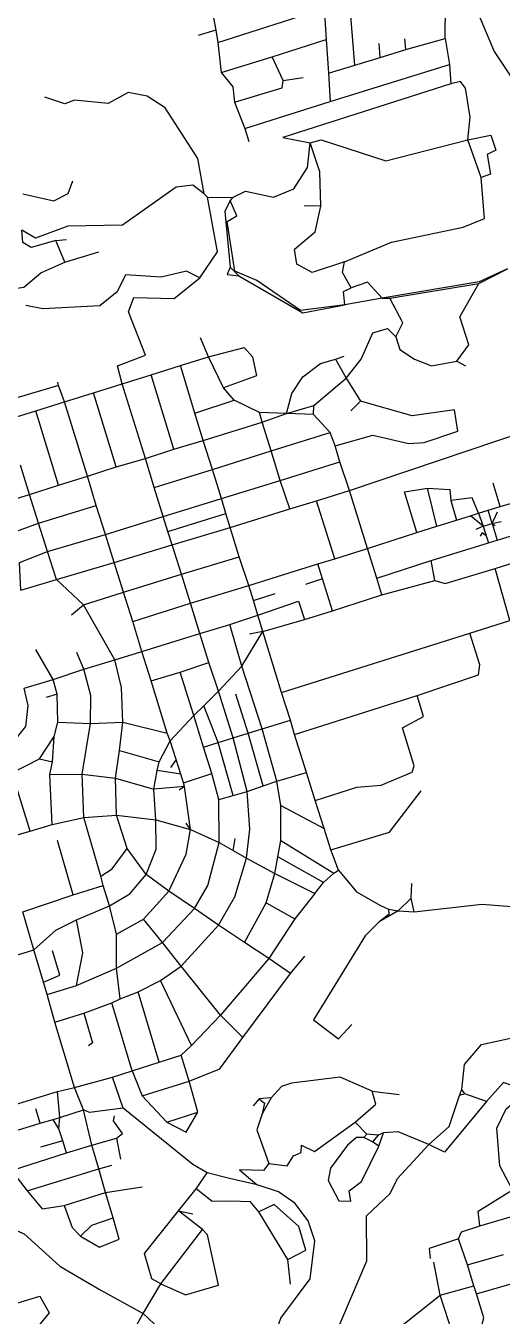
# Model space of a CAD drawing. Header units: metres. Extents: x 609554 to 651406, y 4826501 to 4857446.
# Drawn here: x 631045 to 632644, y 4838713 to 4843043 of the extents above; entities that cross this region are included whole.
import ezdxf

# ---------------------------------------------------------------- set-up
doc = ezdxf.new("R2010")
doc.units = ezdxf.units.M

msp = doc.modelspace()

# ---------------------------------------------------------------- linework, layer by layer
at = {"layer": 'ROADS'}
for points in [[(631655.3, 4843176.8), (631683, 4843027.5)], [(632149.5, 4842910.1), (632132.1, 4843131.7)], [(632453.2, 4842999.7), (632454.4, 4843115.4), (632484.3, 4843141.2)], [(631689.7, 4842986.5), (632046, 4843100.6)], [(632046, 4843100.6), (632053.4, 4842996.7)], [(632563.6, 4843083.5), (632617.6, 4842956.6), (632717, 4842806.8), (632785.4, 4842768), (632847.3, 4842757), (632899.8, 4842717.2)], [(631683, 4843027.5), (631623.5, 4843009.8)], [(631683, 4843027.5), (631689.7, 4842986.5)], [(631689.7, 4842986.5), (631700.4, 4842885.6)], [(631871.9, 4842938.7), (632053.4, 4842996.7)], [(632053.4, 4842996.7), (632061.3, 4842883.4)], [(632320.5, 4842962.5), (632317, 4842999.2)], [(632320.5, 4842962.5), (632453.2, 4842999.7)], [(632453.2, 4842999.7), (632467.3, 4842912.7)], [(632234, 4842936), (632231.3, 4842983)], [(632234, 4842936), (632320.5, 4842962.5)], [(631700.4, 4842885.6), (631871.9, 4842938.7)], [(631908.6, 4842858.6), (631871.9, 4842938.7)], [(632061.3, 4842883.4), (632149.5, 4842910.1)], [(632066.9, 4842788.5), (632467.3, 4842912.7)], [(632149.5, 4842910.1), (632234, 4842936)], [(632467.3, 4842912.7), (632471.6, 4842847.4)], [(631700.4, 4842885.6), (631739.3, 4842838.2), (631744.9, 4842785.9)], [(631744.9, 4842785.9), (631905.1, 4842834.6), (631908.6, 4842858.6)], [(631908.6, 4842858.6), (631976.5, 4842868.8)], [(632061.3, 4842883.4), (632066.9, 4842788.5)], [(632528.4, 4842659.8), (632536.7, 4842736.2), (632520.5, 4842833.1), (632504.4, 4842855.4), (632471.6, 4842847.4)], [(631643.7, 4842479.2), (631622.3, 4842597.1), (631512.2, 4842767.2), (631452.2, 4842806.6), (631388.2, 4842818.6), (631321.1, 4842781.9), (631208.5, 4842792.6), (631175.8, 4842781.1), (631108.9, 4842803.5)], [(632471.6, 4842847.4), (631907.8, 4842667.8), (632000, 4842650.2)], [(631744.9, 4842785.9), (631780.5, 4842697.9)], [(631780.5, 4842697.9), (632066.9, 4842788.5)], [(631780.5, 4842697.9), (631793.8, 4842653.9)], [(631739, 4842466.7), (631782.5, 4842487.3), (631876.1, 4842467.3), (631944.2, 4842495.6), (631990.5, 4842566.7), (632000, 4842650.2)], [(632000, 4842650.2), (632036.9, 4842659.4), (632253.6, 4842589.8), (632528.4, 4842659.8)], [(632035.5, 4842437.9), (632031.7, 4842552.2), (632000, 4842650.2)], [(632528.4, 4842659.8), (632606, 4842675.2), (632623, 4842624.8), (632593.4, 4842610.6), (632604.6, 4842544.9), (632573.2, 4842534)], [(632573.2, 4842534), (632528.4, 4842659.8)], [(631643.7, 4842479.2), (631605.4, 4842507.9), (631549.2, 4842500.8), (631368.9, 4842373.4), (631185.4, 4842369.8), (631077.3, 4842330.3), (631031.5, 4842357)], [(631034.3, 4842478.6), (631138.8, 4842455.7), (631186.4, 4842479.8), (631202.4, 4842522.3)], [(632114.5, 4842250.9), (632273, 4842316.6), (632513.4, 4842367.2), (632584.4, 4842396.2), (632573.2, 4842534)], [(631628.7, 4842196.4), (631687.8, 4842284.4), (631654.4, 4842468)], [(631654.4, 4842468), (631643.7, 4842479.2)], [(631654.4, 4842468), (631739, 4842466.7)], [(631739, 4842466.7), (631731.1, 4842456.5)], [(631731.1, 4842456.5), (631712.5, 4842419), (631731, 4842233.1)], [(632115.7, 4842106.6), (631967.1, 4842087.4), (631820.5, 4842188.2), (631746, 4842219.1), (631721.1, 4842386.3), (631753.7, 4842405.4), (631731.1, 4842456.5)], [(632114.5, 4842250.9), (632005.8, 4842214.6), (631955, 4842242.3), (631946.9, 4842293.1), (632016.4, 4842350.9), (632035.5, 4842437.9)], [(632035.5, 4842437.9), (631979.2, 4842439)], [(631145.2, 4842321.8), (631062.7, 4842298.6), (631034.4, 4842315.1), (631031.5, 4842357)], [(631145.2, 4842321.8), (631181.4, 4842325.4)], [(631175.2, 4842249.9), (631145.2, 4842321.8)], [(630647.1, 4842193.3), (630697.2, 4842129.8), (630789.3, 4842131.1), (631038.3, 4842166.1), (631095, 4842213.6), (631175.2, 4842249.9)], [(631175.2, 4842249.9), (631290, 4842284.3)], [(632137.5, 4842163.7), (632108.5, 4842215.2), (632114.5, 4842250.9)], [(631628.7, 4842196.4), (631584.7, 4842219), (631499.2, 4842199), (631379.6, 4842206.6), (631351, 4842149.8), (631293.3, 4842102.5), (631101.5, 4842093.1), (631044.7, 4842103.8)], [(631731, 4842233.1), (631721.1, 4842208.3), (631759.9, 4842203.7)], [(631731, 4842233.1), (631759.9, 4842203.7)], [(632661.5, 4842226.9), (632566.8, 4842184), (632240.7, 4842128.3)], [(632566.2, 4842178.4), (632661.5, 4842226.9)], [(631368.5, 4841841.5), (631353, 4841901.3), (631447.1, 4841937.7), (631389.3, 4842082.5), (631407.7, 4842131.2), (631542.8, 4842127.8), (631628.7, 4842196.4)], [(631759.9, 4842203.7), (631975.4, 4842079.2), (632115.7, 4842106.6)], [(632115.7, 4842106.6), (632111.3, 4842151.5), (632137.5, 4842163.7)], [(632240.7, 4842128.3), (632191.5, 4842182.7), (632137.5, 4842163.7)], [(632267.3, 4842128.2), (632566.2, 4842178.4)], [(632491.4, 4841917.1), (632531.9, 4841972.1), (632501.6, 4842065.6), (632566.2, 4842178.4)], [(632240.7, 4842128.3), (632115.7, 4842106.6)], [(632240.7, 4842128.3), (632267.3, 4842128.2)], [(632287.1, 4841998.6), (632310.4, 4842045.9), (632267.3, 4842128.2)], [(631658.5, 4841931.7), (631631.1, 4841995.2)], [(632119.9, 4841860.8), (632171.1, 4841923.7), (632210.3, 4842012.4), (632259.1, 4842027), (632287.1, 4841998.6)], [(632287.1, 4841998.6), (632301, 4841956.7), (632349.3, 4841923.8), (632406.9, 4841902), (632491.4, 4841917.1)], [(631658.5, 4841931.7), (631777.5, 4841963.6), (631805.7, 4841932.1), (631819.8, 4841868.4), (631708.1, 4841827.4)], [(631465.8, 4841871.3), (631563.6, 4841902.4)], [(631563.6, 4841902.4), (631658.5, 4841931.7)], [(631611.9, 4841743.1), (631563.6, 4841902.4)], [(631708.1, 4841827.4), (631658.5, 4841931.7)], [(631920.3, 4841741.2), (631937.4, 4841808.5), (631975.2, 4841864.7), (632033.8, 4841909.8), (632084.1, 4841924.2)], [(632084.1, 4841924.2), (632113.4, 4841933.7)], [(632084.1, 4841924.2), (632119.9, 4841860.8)], [(632491.4, 4841917.1), (632520.6, 4841902)], [(631368.5, 4841841.5), (631465.8, 4841871.3)], [(631542.1, 4841622.3), (631465.8, 4841871.3)], [(632012.2, 4841768.9), (632119.9, 4841860.8)], [(632119.9, 4841860.8), (632168.5, 4841783.2)], [(631154.4, 4841835.8), (630847.9, 4841745.6)], [(631154.4, 4841835.8), (631151.7, 4841846.7)], [(631175, 4841780.4), (631154.4, 4841835.8)], [(631271.7, 4841810.9), (631368.5, 4841841.5)], [(631446.2, 4841591.1), (631368.5, 4841841.5)], [(631744.3, 4841786), (631708.1, 4841827.4)], [(631078.5, 4841750.6), (631175, 4841780.4)], [(631175, 4841780.4), (631271.7, 4841810.9)], [(631251.5, 4841531.6), (631175, 4841780.4)], [(631348.6, 4841562.3), (631271.7, 4841810.9)], [(631611.9, 4841743.1), (631744.3, 4841786)], [(631829.6, 4841745.1), (631744.3, 4841786)], [(632082.9, 4841633.6), (632209.4, 4841669.4), (632331, 4841640.6), (632382.2, 4841644.6), (632495.3, 4841682.6), (632484.2, 4841753.9), (632341.7, 4841734.3), (632168.5, 4841783.2)], [(632136.3, 4841751.1), (632168.5, 4841783.2)], [(630981.3, 4841719.9), (631078.5, 4841750.6)], [(631154.5, 4841500.7), (631078.5, 4841750.6)], [(631640.7, 4841651.6), (631611.9, 4841743.1)], [(631838.3, 4841712.2), (631829.6, 4841745.1)], [(631920.3, 4841741.2), (631829.6, 4841745.1)], [(631838.3, 4841712.2), (631920.3, 4841741.2)], [(631920.3, 4841741.2), (632012.2, 4841768.9)], [(632010.9, 4841738.3), (631920.3, 4841741.2)], [(632010.9, 4841738.3), (632012.2, 4841768.9)], [(632066.4, 4841678.3), (632010.9, 4841738.3)], [(631640.7, 4841651.6), (631838.3, 4841712.2)], [(631868.9, 4841616.3), (631838.3, 4841712.2)], [(631542.1, 4841622.3), (631640.7, 4841651.6)], [(631671.2, 4841553.7), (631640.7, 4841651.6)], [(631868.9, 4841616.3), (632066.4, 4841678.3)], [(632082.9, 4841633.6), (632066.4, 4841678.3)], [(632131.5, 4841483.5), (632725.7, 4841683.5)], [(631446.2, 4841591.1), (631542.1, 4841622.3)], [(631671.2, 4841553.7), (631868.9, 4841616.3)], [(631899.2, 4841517.3), (631868.9, 4841616.3)], [(632098.9, 4841579.9), (632082.9, 4841633.6)], [(631057.5, 4841470), (631026.6, 4841567.9)], [(631251.5, 4841531.6), (631348.6, 4841562.3)], [(631348.6, 4841562.3), (631446.2, 4841591.1)], [(631476, 4841493.1), (631446.2, 4841591.1)], [(631899.2, 4841517.3), (632098.9, 4841579.9)], [(632131.5, 4841483.5), (632098.9, 4841579.9)], [(631154.5, 4841500.7), (631251.5, 4841531.6)], [(631281.3, 4841433.1), (631251.5, 4841531.6)], [(631476, 4841493.1), (631671.2, 4841553.7)], [(631701.6, 4841456.7), (631671.2, 4841553.7)], [(631701.6, 4841456.7), (631899.2, 4841517.3)], [(631931.5, 4841421.7), (631899.2, 4841517.3)], [(630900.8, 4841421.5), (631057.5, 4841470)], [(631057.5, 4841470), (631154.5, 4841500.7)], [(631087.7, 4841373.3), (631057.5, 4841470)], [(631506.4, 4841396.2), (631476, 4841493.1)], [(632020.6, 4841449.2), (632131.5, 4841483.5)], [(632192.4, 4841289.3), (632131.5, 4841483.5)], [(632357.5, 4841342.4), (632316.4, 4841479.1), (632393.4, 4841491.6)], [(632393.4, 4841491.6), (632468.9, 4841487), (632471.6, 4841449.6)], [(632424.4, 4841363.3), (632393.4, 4841491.6)], [(632637, 4841429.4), (632613.9, 4841508.4)], [(631087.7, 4841373.3), (631281.3, 4841433.1)], [(631312.4, 4841335.7), (631281.3, 4841433.1)], [(631506.4, 4841396.2), (631701.6, 4841456.7)], [(631716.4, 4841406.6), (631701.6, 4841456.7)], [(631931.5, 4841421.7), (632020.6, 4841449.2)], [(632081.8, 4841254.6), (632020.6, 4841449.2)], [(632564.6, 4841407), (632543.4, 4841458.2), (632471.6, 4841449.6)], [(632471.6, 4841449.6), (632490.7, 4841384.2)], [(632596.7, 4841416.9), (632637, 4841429.4)], [(632637, 4841429.4), (632722.4, 4841454.6), (632772.9, 4841448.6), (632822.1, 4841424), (632845.4, 4841383.9)], [(631312.4, 4841335.7), (631506.4, 4841396.2)], [(631522, 4841346), (631506.4, 4841396.2)], [(631522, 4841346), (631716.4, 4841406.6)], [(631730.4, 4841359.2), (631716.4, 4841406.6)], [(631730.4, 4841359.2), (631931.5, 4841421.7)], [(632424.4, 4841363.3), (632490.7, 4841384.2)], [(632490.7, 4841384.2), (632537.7, 4841398.3)], [(632537.7, 4841398.3), (632564.6, 4841407)], [(632580.9, 4841363.5), (632537.7, 4841398.3)], [(632564.6, 4841407), (632596.7, 4841416.9)], [(632564.6, 4841407), (632580.9, 4841363.5)], [(632610.2, 4841372.6), (632596.7, 4841416.9)], [(632610.2, 4841372.6), (632628.2, 4841411.4)], [(632627.1, 4841317), (632845.4, 4841383.9)], [(630944.5, 4841292.7), (630998.4, 4841340.8), (631087.7, 4841373.3)], [(631117.9, 4841278.6), (631087.7, 4841373.3)], [(631536, 4841301.2), (631522, 4841346)], [(631536, 4841301.2), (631730.4, 4841359.2)], [(631761, 4841261.3), (631730.4, 4841359.2)], [(632192.4, 4841289.3), (632357.5, 4841342.4)], [(632357.5, 4841342.4), (632424.4, 4841363.3)], [(632580.9, 4841363.5), (632555.9, 4841353)], [(632590.9, 4841331.6), (632576.6, 4841340.9), (632570.8, 4841330.2)], [(632580.9, 4841363.5), (632610.2, 4841372.6)], [(632580.9, 4841363.5), (632590.9, 4841331.6)], [(632610.2, 4841372.6), (632640.5, 4841379.5)], [(632610.2, 4841372.6), (632620.1, 4841365.4)], [(632610.2, 4841372.6), (632627.1, 4841317)], [(631117.9, 4841278.6), (631312.4, 4841335.7)], [(631341.3, 4841241.3), (631312.4, 4841335.7)], [(631341.3, 4841241.3), (631536, 4841301.2)], [(631567.5, 4841202.8), (631536, 4841301.2)], [(632406.3, 4841248.1), (632598.3, 4841308)], [(632590.9, 4841331.6), (632598.3, 4841308)], [(632598.3, 4841308), (632627.1, 4841317)], [(632620.1, 4841221.4), (632874.6, 4841302)], [(631027.5, 4841149.3), (631023.4, 4841242.3), (631117.9, 4841278.6)], [(631148.1, 4841184.4), (631117.9, 4841278.6)], [(631567.5, 4841202.8), (631761, 4841261.3)], [(631793.1, 4841164.6), (631761, 4841261.3)], [(632024.9, 4841236.9), (632081.8, 4841254.6)], [(632081.8, 4841254.6), (632192.4, 4841289.3)], [(632223.3, 4841189.6), (632192.4, 4841289.3)], [(631148.1, 4841184.4), (631341.3, 4841241.3)], [(631372.4, 4841142.2), (631341.3, 4841241.3)], [(631793.1, 4841164.6), (632024.9, 4841236.9)], [(632041, 4841186.9), (632024.9, 4841236.9)], [(632223.3, 4841189.6), (632406.3, 4841248.1)], [(632417.8, 4841181.7), (632406.3, 4841248.1)], [(632417.8, 4841181.7), (632452.5, 4841170.8), (632620.1, 4841221.4)], [(632536, 4841004.3), (632669.5, 4841047.4), (632620.1, 4841221.4)], [(631027.5, 4841149.3), (631148.1, 4841184.4)], [(631237.9, 4841099.8), (631148.1, 4841184.4)], [(631372.4, 4841142.2), (631567.5, 4841202.8)], [(631597.5, 4841104.8), (631567.5, 4841202.8)], [(632041, 4841186.9), (631983.5, 4841168.2)], [(632074.3, 4841080.1), (632041, 4841186.9)], [(632240.5, 4841133.2), (632223.3, 4841189.6)], [(632240.5, 4841133.2), (632417.8, 4841181.7)], [(631237.9, 4841099.8), (631372.4, 4841142.2)], [(631403.6, 4841043.8), (631372.4, 4841142.2)], [(631597.5, 4841104.8), (631793.1, 4841164.6)], [(631808.9, 4841113.9), (631793.1, 4841164.6)], [(631808.9, 4841113.9), (631882.4, 4841137.2)], [(632074.3, 4841080.1), (632240.5, 4841133.2)], [(631198.1, 4841066.7), (631237.9, 4841099.8)], [(631343.2, 4840915.7), (631237.9, 4841099.8)], [(631403.6, 4841043.8), (631597.5, 4841104.8)], [(631628.6, 4841003.9), (631597.5, 4841104.8)], [(631823.9, 4841065), (631808.9, 4841113.9)], [(631823.9, 4841065), (631959.9, 4841112.4), (631980.2, 4841050)], [(631980.2, 4841050), (632074.3, 4841080.1)], [(631434.1, 4840942.8), (631403.6, 4841043.8)], [(631729.3, 4841033.5), (631823.9, 4841065)], [(631841.1, 4841010.4), (631823.9, 4841065)], [(631841.1, 4841010.4), (631980.2, 4841050)], [(631434.1, 4840942.8), (631628.6, 4841003.9)], [(631628.6, 4841003.9), (631729.3, 4841033.5)], [(631659.2, 4840905.9), (631628.6, 4841003.9)], [(631770, 4840893.9), (631729.3, 4841033.5)], [(631770, 4840893.9), (631841.1, 4841010.4)], [(631841.1, 4841010.4), (631795.3, 4841001.3)], [(631903.2, 4840805.3), (631841.1, 4841010.4)], [(631903.2, 4840805.3), (632536, 4841004.3)], [(632359, 4840795.1), (632564.9, 4840865.3), (632569.6, 4840897.9), (632536, 4841004.3)], [(631136.6, 4840849.5), (631078.5, 4840949.4)], [(631240, 4840884.2), (631216.1, 4840939.4)], [(631240, 4840884.2), (631343.2, 4840915.7)], [(631343.2, 4840915.7), (631434.1, 4840942.8)], [(631370, 4840706.2), (631365.7, 4840822.1), (631343.2, 4840915.7)], [(631466, 4840844.9), (631434.1, 4840942.8)], [(631563.1, 4840874.2), (631659.2, 4840905.9)], [(631691.5, 4840809.6), (631659.2, 4840905.9)], [(631136.6, 4840849.5), (631240, 4840884.2)], [(631261.7, 4840701.6), (631263.1, 4840795.2), (631240, 4840884.2)], [(631466, 4840844.9), (631563.1, 4840874.2)], [(631609.1, 4840728.5), (631563.1, 4840874.2)], [(631691.5, 4840809.6), (631770, 4840893.9)], [(631838.5, 4840683.8), (631770, 4840893.9)], [(630971.1, 4840635.8), (631013.8, 4840652.9), (631044.5, 4840691.2), (631052.8, 4840761.7), (631039, 4840820.2)], [(631039, 4840820.2), (631136.6, 4840849.5)], [(631149.6, 4840800.4), (631136.6, 4840849.5)], [(631519.5, 4840669.4), (631466, 4840844.9)], [(631149.6, 4840800.4), (631112.8, 4840789.1)], [(631152.4, 4840705.8), (631149.6, 4840800.4)], [(631642.3, 4840760.7), (631691.5, 4840809.6)], [(631740.8, 4840653), (631691.5, 4840809.6)], [(631791, 4840668.8), (631749.4, 4840800)], [(631934, 4840713.3), (631903.2, 4840805.3)], [(631946.9, 4840665.1), (632359, 4840795.1)], [(632016.1, 4840443.4), (632156.5, 4840487.4), (632237.4, 4840494.9), (632342.5, 4840538.3), (632348.5, 4840559.9), (632309, 4840687.2), (632380, 4840724.5), (632359, 4840795.1)], [(631609.1, 4840728.5), (631642.3, 4840760.7)], [(631690.5, 4840638), (631642.3, 4840760.7)], [(631140, 4840658), (631152.4, 4840705.8)], [(631152.4, 4840705.8), (631261.7, 4840701.6)], [(631234.4, 4840531.2), (631261.7, 4840701.6)], [(631261.7, 4840701.6), (631370, 4840706.2)], [(631359.5, 4840610.5), (631370, 4840706.2)], [(631370, 4840706.2), (631519.5, 4840669.4)], [(631529.7, 4840643.6), (631609.1, 4840728.5)], [(631641.5, 4840622.1), (631609.1, 4840728.5)], [(631838.5, 4840683.8), (631934, 4840713.3)], [(631946.9, 4840665.1), (631934, 4840713.3)], [(631090.6, 4840583.4), (631140, 4840658)], [(631134.1, 4840573.3), (631140, 4840658)], [(631529.7, 4840643.6), (631519.5, 4840669.4)], [(631690.5, 4840638), (631740.8, 4840653)], [(631740.8, 4840653), (631791, 4840668.8)], [(631788.1, 4840473.7), (631740.8, 4840653)], [(631791, 4840668.8), (631838.5, 4840683.8)], [(631841.2, 4840492), (631791, 4840668.8)], [(631888, 4840508), (631838.5, 4840683.8)], [(631987.2, 4840536.8), (631946.9, 4840665.1)], [(631345.9, 4840518.7), (631359.5, 4840610.5)], [(631359.5, 4840610.5), (631492.4, 4840573.4)], [(631492.4, 4840573.4), (631529.7, 4840643.6)], [(631549.7, 4840580.7), (631529.7, 4840643.6)], [(631641.5, 4840622.1), (631690.5, 4840638)], [(631669.6, 4840533.6), (631641.5, 4840622.1)], [(631741, 4840460.3), (631690.5, 4840638)], [(630999, 4840535.9), (631090.6, 4840583.4)], [(631090.6, 4840583.4), (631134.1, 4840573.3)], [(631125.2, 4840530.2), (631134.1, 4840573.3)], [(631485.7, 4840544.4), (631492.4, 4840573.4)], [(631549.7, 4840580.7), (631531, 4840553.7)], [(631565.3, 4840531.6), (631549.7, 4840580.7)], [(631059.7, 4840340.8), (630999, 4840535.9)], [(631125.2, 4840530.2), (631234.4, 4840531.2)], [(631133.7, 4840363.2), (631125.2, 4840530.2)], [(631234.4, 4840531.2), (631345.9, 4840518.7)], [(631239.1, 4840386.6), (631234.4, 4840531.2)], [(631349.2, 4840393.8), (631345.9, 4840518.7)], [(631345.9, 4840518.7), (631474.7, 4840481)], [(631474.7, 4840481), (631485.7, 4840544.4)], [(631565.3, 4840531.6), (631485.7, 4840544.4)], [(631574.5, 4840502.3), (631565.3, 4840531.6)], [(631574.5, 4840502.3), (631669.6, 4840533.6)], [(631692.6, 4840446.5), (631669.6, 4840533.6)], [(631888, 4840508), (631987.2, 4840536.8)], [(632016.1, 4840443.4), (631987.2, 4840536.8)], [(631577.9, 4840490.6), (631474.7, 4840481)], [(631481.6, 4840378.7), (631474.7, 4840481)], [(631577.9, 4840490.6), (631559.7, 4840477.7)], [(631577.9, 4840490.6), (631574.5, 4840502.3)], [(631597.5, 4840346.3), (631577.9, 4840490.6)], [(631741, 4840460.3), (631788.1, 4840473.7)], [(631785.6, 4840250.2), (631797.2, 4840347.4), (631788.1, 4840473.7)], [(631788.1, 4840473.7), (631841.2, 4840492)], [(631841.2, 4840492), (631888, 4840508)], [(631901, 4840426.3), (631888, 4840508)], [(632069.4, 4840277.8), (632265.8, 4840337.4), (632372.7, 4840475.2)], [(631692.6, 4840446.5), (631741, 4840460.3)], [(631694, 4840302.1), (631692.6, 4840446.5)], [(632046, 4840349.4), (632016.1, 4840443.4)], [(631133.7, 4840363.2), (631239.1, 4840386.6)], [(631239.1, 4840386.6), (631349.2, 4840393.8)], [(631296.7, 4840188.8), (631239.1, 4840386.6)], [(631349.2, 4840393.8), (631481.6, 4840378.7)], [(631385, 4840282.4), (631349.2, 4840393.8)], [(631900.8, 4840308.6), (631901, 4840426.3)], [(631901, 4840426.3), (632046, 4840349.4)], [(631059.7, 4840340.8), (631133.7, 4840363.2)], [(631448.6, 4840194.5), (631482.1, 4840280.2), (631481.6, 4840378.7)], [(631481.6, 4840378.7), (631597.5, 4840346.3)], [(631525.3, 4840138.9), (631583.5, 4840263.5), (631597.5, 4840346.3)], [(631597.5, 4840346.3), (631582.9, 4840366.9)], [(631597.5, 4840346.3), (631694, 4840302.1)], [(632069.4, 4840277.8), (632046, 4840349.4)], [(631007.9, 4840325.5), (631059.7, 4840340.8)], [(631203.4, 4840127.1), (631150.6, 4840308.6)], [(631610.6, 4840081), (631656.3, 4840157.8), (631694, 4840302.1)], [(631694, 4840302.1), (631740.4, 4840275)], [(631740.4, 4840275), (631747.5, 4840315.2)], [(631891, 4840254.5), (631900.8, 4840308.6)], [(631900.8, 4840308.6), (632078.4, 4840199.8)], [(631296.7, 4840188.8), (631334.2, 4840213.7), (631385, 4840282.4)], [(631448.6, 4840194.5), (631385, 4840282.4)], [(631740.4, 4840275), (631785.6, 4840250.2)], [(632094.3, 4840209.8), (632069.4, 4840277.8)], [(631692.2, 4840024.4), (631746.6, 4840119.9), (631785.6, 4840250.2)], [(631785.6, 4840250.2), (631881, 4840198.4)], [(631881, 4840198.4), (631891, 4840254.5)], [(632044.6, 4840168.4), (631891, 4840254.5)], [(631304, 4840158.4), (631296.7, 4840188.8)], [(631326.2, 4840089.8), (631394.3, 4840130.4), (631448.6, 4840194.5)], [(631525.3, 4840138.9), (631448.6, 4840194.5)], [(631851.8, 4840100.3), (631881, 4840198.4)], [(631881, 4840198.4), (632014.8, 4840130.8)], [(632044.6, 4840168.4), (632078.4, 4840199.8)], [(632078.4, 4840199.8), (632094.3, 4840209.8)], [(632094.3, 4840209.8), (632155, 4840137.1), (632235.9, 4840090.7)], [(631034.2, 4840069.1), (631203.4, 4840127.1)], [(631203.4, 4840127.1), (631304, 4840158.4)], [(631326.2, 4840089.8), (631304, 4840158.4)], [(631440.1, 4840044.9), (631525.3, 4840138.9)], [(631610.6, 4840081), (631525.3, 4840138.9)], [(632014.8, 4840130.8), (631948.3, 4840046.1)], [(632014.8, 4840130.8), (632044.6, 4840168.4)], [(632338.4, 4840115.7), (632341.4, 4840164.8)], [(631215.4, 4840043.3), (631326.2, 4840089.8)], [(631349.2, 4839994.2), (631326.2, 4840089.8)], [(631778.5, 4839967), (631851.8, 4840100.3)], [(631851.8, 4840100.3), (631948.3, 4840046.1)], [(632235.9, 4840090.7), (632262.5, 4840078.4)], [(632295.2, 4840072.6), (632338.4, 4840115.7)], [(632348.2, 4840069.1), (632338.4, 4840115.7)], [(632348.2, 4840069.1), (632575.4, 4840095.1), (632719.6, 4840084.6)], [(631072.2, 4839942.3), (631034.2, 4840069.1)], [(631072.2, 4839942.3), (631145.9, 4840007.6), (631215.4, 4840043.3)], [(631214.5, 4839822.7), (631236.5, 4839932.1), (631215.4, 4840043.3)], [(631349.2, 4839994.2), (631440.1, 4840044.9)], [(631503.9, 4839966.5), (631440.1, 4840044.9)], [(631503.9, 4839966.5), (631610.6, 4840081)], [(631692.2, 4840024.4), (631610.6, 4840081)], [(631948.3, 4840046.1), (631861, 4839913)], [(632262.5, 4840078.4), (632264, 4840060.6), (632231.5, 4840036.6)], [(632295.2, 4840072.6), (632231.5, 4840036.6)], [(632262.5, 4840078.4), (632295.2, 4840072.6)], [(632295.2, 4840072.6), (632348.2, 4840069.1)], [(631566.4, 4839887.1), (631692.2, 4840024.4)], [(631778.5, 4839967), (631692.2, 4840024.4)], [(632231.5, 4840036.6), (632184.7, 4839989.1), (632010.2, 4839707.6), (632094.5, 4839643.4), (632139, 4839691.1)], [(631348.7, 4839880.2), (631349.2, 4839994.2)], [(631348.7, 4839880.2), (631503.9, 4839966.5)], [(631566.4, 4839887.1), (631503.9, 4839966.5)], [(631861, 4839913), (631778.5, 4839967)], [(630765.7, 4839846.6), (631072.2, 4839942.3)], [(631104.5, 4839833.5), (631072.2, 4839942.3)], [(631104.5, 4839833.5), (631158.6, 4839856.8), (631134.1, 4839939.3)], [(631861, 4839913), (631698.2, 4839722.5)], [(631932.9, 4839863.3), (631861, 4839913)], [(631932.9, 4839863.3), (631982, 4839921.2)], [(631214.5, 4839822.7), (631348.7, 4839880.2)], [(631361.8, 4839777.4), (631348.7, 4839880.2)], [(631497.1, 4839839.4), (631566.4, 4839887.1)], [(631698.2, 4839722.5), (631566.4, 4839887.1)], [(631116.8, 4839792.1), (631104.5, 4839833.5)], [(631422.1, 4839801), (631497.1, 4839839.4)], [(631601.2, 4839621.7), (631497.1, 4839839.4)], [(631773.3, 4839647.9), (631932.9, 4839863.3)], [(631116.8, 4839792.1), (631214.5, 4839822.7)], [(631142.3, 4839699.4), (631116.8, 4839792.1)], [(631361.8, 4839777.4), (631422.1, 4839801)], [(631492.1, 4839565.2), (631422.1, 4839801)], [(631240, 4839729.2), (631334.1, 4839763.9)], [(631334.1, 4839763.9), (631361.8, 4839777.4)], [(631401.3, 4839536.1), (631334.1, 4839763.9)], [(631142.3, 4839699.4), (631240, 4839729.2)], [(631208.3, 4839480.6), (631142.3, 4839699.4)], [(631240, 4839729.2), (631268.3, 4839630.6), (631254.9, 4839619.7)], [(631698.2, 4839722.5), (631601.2, 4839621.7)], [(631773.3, 4839647.9), (631698.2, 4839722.5)], [(632508.4, 4839473.5), (632518.1, 4839556.9), (632574.5, 4839625), (632713.4, 4839655), (632763.8, 4839648.9), (632793.7, 4839680.8), (632958.2, 4839701.8)], [(631601.2, 4839621.7), (631566.1, 4839589.1)], [(631593.1, 4839502), (631696.1, 4839542.4), (631773.3, 4839647.9)], [(631401.3, 4839536.1), (631492.1, 4839565.2)], [(631492.1, 4839565.2), (631566.1, 4839589.1)], [(631593.1, 4839502), (631566.1, 4839589.1)], [(631336, 4839515.4), (631401.3, 4839536.1)], [(631401.3, 4839536.1), (631435.4, 4839452.4)], [(631150.7, 4839466.4), (631208.3, 4839480.6)], [(631208.3, 4839480.6), (631336, 4839515.4)], [(631238.7, 4839405.6), (631208.3, 4839480.6)], [(631371.3, 4839410.6), (631336, 4839515.4)], [(631435.4, 4839452.4), (631593.1, 4839502)], [(631622.4, 4839397.1), (631593.1, 4839502)], [(632208.2, 4839467.4), (632099.7, 4839515), (631936.9, 4839494.8), (631903.2, 4839483.4), (631869, 4839445.3)], [(632678.3, 4839136.4), (632636.4, 4839217.3), (632626.6, 4839343.6), (632657.4, 4839408.4), (632697.7, 4839440.7), (632690.6, 4839481.8), (632648.4, 4839497.4), (632591.1, 4839433.3)], [(630990.9, 4839417.7), (631150.7, 4839466.4)], [(631158.5, 4839380.1), (631150.7, 4839466.4)], [(631435.4, 4839452.4), (631518.2, 4839363.8)], [(631827.9, 4839442.4), (631808.1, 4839418.4)], [(631869, 4839445.3), (631827.9, 4839442.4)], [(631827.9, 4839442.4), (631846.6, 4839427.8), (631838.7, 4839391.6)], [(631869, 4839445.3), (631838.7, 4839391.6)], [(632150.7, 4839364.4), (632220.4, 4839424.6), (632208.2, 4839467.4)], [(632208.2, 4839467.4), (632298.3, 4839457.3)], [(632397.6, 4839289), (632466.7, 4839349), (632501, 4839453.8)], [(632501, 4839453.8), (632508.4, 4839473.5)], [(632518.9, 4839459.3), (632501, 4839453.8)], [(632518.9, 4839459.3), (632508.4, 4839473.5)], [(632591.1, 4839433.3), (632518.9, 4839459.3)], [(631092.6, 4839361), (631078.7, 4839408.7)], [(631158.5, 4839380.1), (631238.7, 4839405.6)], [(631371.3, 4839410.6), (631258.3, 4839396), (631238.7, 4839405.6)], [(631265.9, 4839286.6), (631238.7, 4839405.6)], [(631605.2, 4839222.2), (631371.3, 4839410.6)], [(631518.2, 4839363.8), (631583.3, 4839329.9), (631622.4, 4839397.1)], [(631518.2, 4839363.8), (631622.4, 4839397.1)], [(631838.7, 4839391.6), (631820, 4839337.9), (631860.4, 4839224.7)], [(632591.1, 4839433.3), (632450.6, 4839263.5), (632397.6, 4839289)], [(631016.6, 4839337.1), (631092.6, 4839361)], [(631092.6, 4839361), (631136.3, 4839373.1)], [(631136.3, 4839373.1), (631158.5, 4839380.1)], [(631155.6, 4839341.7), (631136.3, 4839373.1)], [(631155.6, 4839341.7), (631158.5, 4839380.1)], [(631349.3, 4839309.7), (631369.2, 4839325.5), (631339, 4839368.5), (631343, 4839385)], [(631860.4, 4839224.7), (631922.3, 4839217.8), (631943.8, 4839251.4), (631969.8, 4839261.7), (631970.9, 4839286.5), (632014.2, 4839265.5), (632150.7, 4839364.4)], [(632190.2, 4839323.7), (632150.7, 4839364.4)], [(631168.7, 4839301.4), (631155.6, 4839341.7)], [(631265.9, 4839286.6), (631349.3, 4839309.7)], [(631349.3, 4839309.7), (631362.1, 4839239.3)], [(632179.4, 4839312.9), (632154.9, 4839312.4), (632124.9, 4839286.5), (632067.5, 4839209.4), (632060, 4839167.9), (632095.6, 4839099.6), (632135.9, 4839098.5), (632130.4, 4839133.6), (632171.3, 4839164.6), (632229.6, 4839283.1)], [(632190.2, 4839323.7), (632179.4, 4839312.9)], [(632208.8, 4839298.2), (632179.4, 4839312.9)], [(632227.7, 4839320.2), (632190.2, 4839323.7)], [(632227.7, 4839320.2), (632208.8, 4839298.2)], [(632246.1, 4839328.6), (632227.7, 4839320.2)], [(632229.6, 4839283.1), (632246.1, 4839328.6)], [(632294.6, 4839332), (632246.1, 4839328.6)], [(632397.6, 4839289), (632294.6, 4839332)], [(630996.4, 4839202.3), (631180.9, 4839260.6)], [(631168.7, 4839301.4), (631094.3, 4839280)], [(631180.9, 4839260.6), (631168.7, 4839301.4)], [(631180.9, 4839260.6), (631265.9, 4839286.6)], [(631289.4, 4839207), (631265.9, 4839286.6)], [(632017.8, 4838541.8), (632079.9, 4838641.4), (632189.7, 4838898.1), (632189.1, 4839050), (632268.6, 4839124.4), (632292.3, 4839174.6), (632397.6, 4839289)], [(632229.6, 4839283.1), (632208.8, 4839298.2)], [(631289.4, 4839207), (631333.9, 4839219.3)], [(631654.1, 4839193.6), (631605.2, 4839222.2)], [(631860.4, 4839224.7), (631842.8, 4839201.6), (631761.9, 4839203.7), (631821.5, 4839153.6)], [(630996.4, 4839202.3), (631048.9, 4839133.2)], [(631048.9, 4839133.2), (631289.4, 4839207)], [(631311.8, 4839127.4), (631289.4, 4839207)], [(631616.3, 4839140.5), (631654.1, 4839193.6)], [(631729, 4839174.5), (631654.1, 4839193.6)], [(631821.5, 4839153.6), (631729, 4839174.5)], [(631048.9, 4839133.2), (631099.1, 4839072.6), (631173, 4839084.5)], [(631311.8, 4839127.4), (631435.5, 4839147.2)], [(631557.7, 4839066.9), (631616.3, 4839140.5)], [(631733.6, 4839099.3), (631670.4, 4839097.4), (631616.3, 4839140.5)], [(631886.6, 4838513.6), (631873.5, 4838627.1), (631901.1, 4838705.8), (631999.1, 4838838.7), (632015, 4838965.8), (631992.4, 4839033.3), (631948.1, 4839092.2), (631893.2, 4839130.6), (631821.5, 4839153.6)], [(632568.9, 4839016), (632564, 4839065.2), (632678.3, 4839136.4)], [(630735.3, 4839119.9), (631039, 4838989), (631159.1, 4838881.3), (631296.3, 4838800.7)], [(631173, 4839084.5), (631311.8, 4839127.4)], [(631338, 4839043.4), (631311.8, 4839127.4)], [(631826.9, 4839063), (631798.8, 4839096.1), (631733.6, 4839099.3)], [(631924.3, 4838903.6), (631984.8, 4838934.7), (631961.1, 4839013.3), (631878.3, 4839087.7), (631826.9, 4839063)], [(631173, 4839084.5), (631200, 4839010.4), (631228.5, 4838981.9)], [(631497.6, 4838821.8), (631467.6, 4838838.8), (631443.5, 4838923.3), (631557.7, 4839066.9)], [(631557.7, 4839066.9), (631605.1, 4839056.4)], [(631638.5, 4839003.8), (631557.7, 4839066.9)], [(631924.3, 4838903.6), (631826.9, 4839063)], [(632568.9, 4839016), (632710.1, 4839057.5)], [(631228.5, 4838981.9), (631292, 4838944.1), (631358.4, 4838970.8), (631338, 4839043.4)], [(631228.5, 4838981.9), (631266.6, 4839018.6), (631338, 4839043.4)], [(631497.6, 4838821.8), (631638.5, 4839003.8)], [(631497.6, 4838821.8), (631580.7, 4838784.3), (631691.8, 4838816.8), (631655.3, 4838985.6), (631638.5, 4839003.8)], [(632497.9, 4838972.1), (632507.6, 4838996.1), (632568.9, 4839016)], [(632497.9, 4838972.1), (632399.1, 4838940.4), (632402.3, 4838906.5)], [(632527.7, 4838884.7), (632497.9, 4838972.1)], [(632527.7, 4838884.7), (632648.1, 4838920.1)], [(631933.2, 4838820.8), (631924.3, 4838903.6)], [(632436.5, 4838783.8), (632414.4, 4838894.1)], [(632549.5, 4838814.7), (632527.7, 4838884.7)], [(632558.2, 4838787.7), (632967.1, 4838906.1)], [(631296.3, 4838800.7), (631438.9, 4838721.5)], [(631438.9, 4838721.5), (631497.6, 4838821.8)], [(632436.5, 4838783.8), (632549.5, 4838814.7)], [(632558.2, 4838787.7), (632549.5, 4838814.7)], [(632575.4, 4838681.7), (632582.3, 4838707.4), (632558.2, 4838787.7)], [(630989.3, 4838748.6), (631091.6, 4838779.8), (631123.6, 4838724), (631031.8, 4838612.5)], [(632207.1, 4838602.4), (632436.5, 4838783.8)], [(632477.5, 4838656.2), (632436.5, 4838783.8)], [(631386.9, 4838630.6), (631438.9, 4838721.5)], [(631438.9, 4838721.5), (631512.5, 4838652.9)]]:
    msp.add_lwpolyline(points, dxfattribs=at)

doc.saveas('drawing.dxf')
